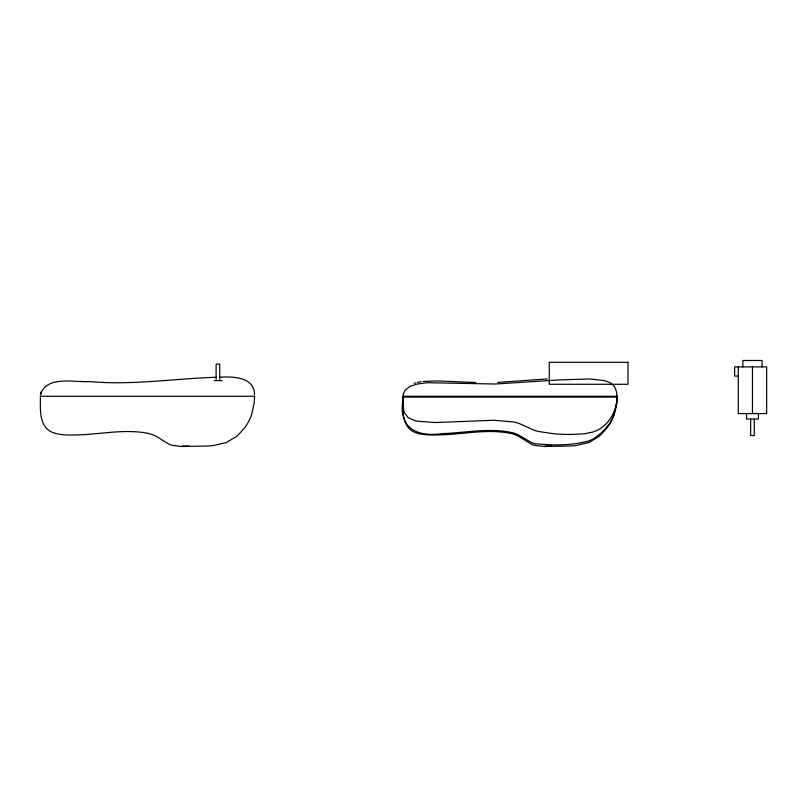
<?xml version="1.0" encoding="UTF-8"?>
<svg xmlns="http://www.w3.org/2000/svg" width="807" height="807" viewBox="0 0 807 807"><rect width="100%" height="100%" fill="white"/><g stroke="black" fill="none" stroke-linecap="round" stroke-linejoin="round"><path stroke-width="1.21" d="M402.814 399.828C398.597 428.033 416.503 437.243 442.317 433.621C465.911 432.855 490.101 427.307 513.464 432.966A38.857 38.857 0 0 1 518.054 434.701L530.966 442.246A19.721 19.721 0 0 0 534.678 443.658C552.553 445.494 571.376 445.726 588.828 440.915A35.064 35.064 0 0 0 594.406 438.231L602.698 431.785L609.547 423.584A43.901 43.901 0 0 0 613.996 414.758C616.689 406.163 618.898 396.066 614.894 387.531A12.166 12.166 0 0 0 612.493 384.536L609.406 382.417L604.493 380.622L589.473 378.957L559.644 379.895L495.095 384.011L427.599 382.71L417.189 384.021L410.259 386.321L405.285 390.023L403.238 393.917L402.965 406.254L404.368 412.68L408.292 417.784L415.998 421.062L434.842 422.535L494.045 420.255L513.464 421.94A37.415 25.915 0 0 1 519.415 423.594L532.247 429.425A36.779 25.471 0 0 0 538.43 431.493L554.58 433.863A138.814 96.134 0 0 0 572.244 434.428L584.561 433.742L592.711 432.068A27.922 19.338 0 0 0 597.311 430.252C606.753 425.612 613.33 416.261 615.882 406.203A77.563 53.716 0 0 0 617.002 397.094L402.834 397.094M41.076 391.98L40.451 394.744C46.019 375.164 74.9 382.619 89.295 381.55C131.682 385.484 173.818 378.614 216.105 377.273M40.451 394.744L40.683 393.322M414.183 383.295L415.766 382.831M417.431 382.417L421.173 381.731M423.261 381.459L436.799 380.924L475.948 382.518M547.207 378.937L497.768 382.397M219.907 377.172C232.739 376.425 254.498 376.96 254.498 394.441M738.274 376.042L734.612 376.042L734.612 366.892L766.65 366.892L766.65 413.567L738.274 413.567L738.274 366.892M214.188 380.622L222.137 380.622M182.695 446.059L189.1 446.059M545.149 446.059L551.554 446.059M762.07 366.892L762.07 360.477L742.854 360.477L742.854 366.892M758.409 413.567L758.409 419.055L746.515 419.055L746.515 413.567M754.293 419.055L754.293 435.538L750.641 435.538L750.631 419.055M752.467 366.892L752.467 413.567M219.766 379.441L219.766 364.139L216.115 364.139L216.105 379.441M40.37 396.277C40.521 408.745 38.474 426.52 52.505 432.431C61.372 435.699 71.137 435.044 80.407 434.802C103.256 433.863 126.568 428.709 149.285 433.631A37.798 37.798 0 0 1 155.993 436.163L168.512 443.941A19.025 19.025 0 0 0 171.679 445.272L181.646 446.493L207.187 446.049A124.742 124.742 0 0 0 213.502 445.494L226.172 442.609L235.664 437.051A50.518 50.518 0 0 0 238.832 434.277L244.44 428.073A47.401 47.401 0 0 0 251.542 414.919L254.175 403.167L254.548 396.277L40.37 396.277M402.824 396.277C402.975 408.745 400.928 426.52 414.959 432.431C423.826 435.699 433.591 435.044 442.861 434.802C465.71 433.863 489.022 428.709 511.739 433.631A37.798 37.798 0 0 1 518.447 436.163L530.966 443.941A19.025 19.025 0 0 0 534.133 445.272L544.1 446.493L569.641 446.049A124.742 124.742 0 0 0 575.956 445.494L588.626 442.609L598.118 437.051A50.518 50.518 0 0 0 601.286 434.277L606.894 428.073A47.401 47.401 0 0 0 613.996 414.919L616.629 403.167L617.002 396.277L402.824 396.277M627.987 362.313L549.264 362.313L549.264 384.283L627.987 384.283L627.987 362.313"/></g></svg>
